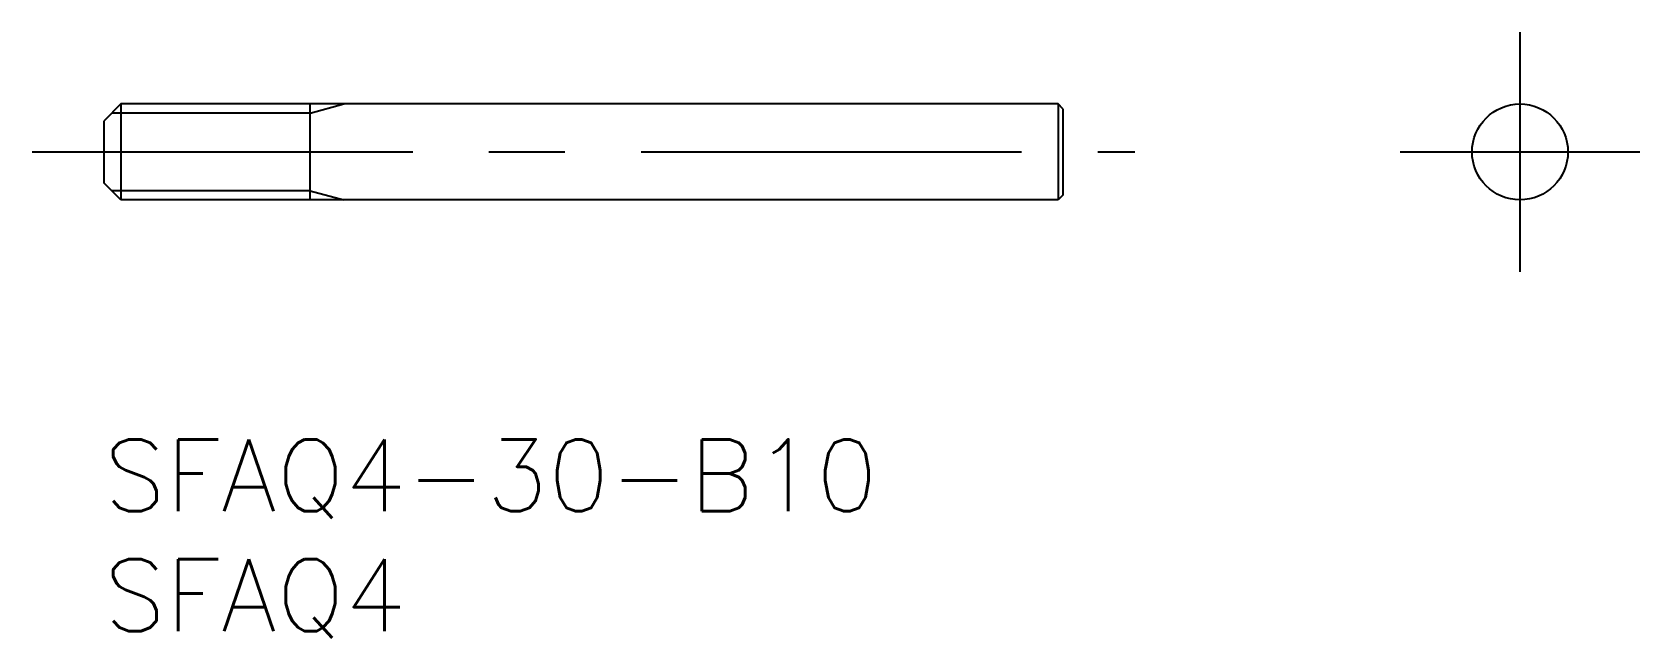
# Model space of a CAD drawing. Extents: x -3 to 64.1, y -8.3 to 17.
import ezdxf

# ---------------------------------------------------------------- set-up
doc = ezdxf.new("R2010")
doc.units = 0
doc.header["$LTSCALE"] = 0.5
doc.linetypes.add('CENTER', pattern=[50.8, 31.75, -6.35, 6.35, -6.35])
for name, color, linetype in [('MSM_CENTER', 1, 'CENTER'), ('MSM_CONTINUOUS', 7, 'CONTINUOUS'), ('MSM_NARROW', 5, 'CONTINUOUS'), ('MSM_PART_NUMBER', 7, 'CONTINUOUS')]:
    doc.layers.add(name, color=color, linetype=linetype)
doc.styles.get("Standard").update_dxf_attribs({"font": 'txt.shx', "height": 1, "bigfont": 'bigfont.shx'})

# ---------------------------------------------------------------- blocks, each defined once
blk = doc.blocks.new('*U4')
at = {"layer": 'MSM_PART_NUMBER'}
blk.add_text('SFAQ4-30-B10', height=3, dxfattribs=at).set_placement((0, -3))
blk = doc.blocks.new('*U5')
at = {"layer": 'MSM_PART_NUMBER'}
blk.add_text('SFAQ4', height=3, dxfattribs=at).set_placement((0, -8))

msp = doc.modelspace()

# ---------------------------------------------------------------- linework, layer by layer
at = {"layer": 'MSM_CENTER'}
for p, q in [((59.067, 17), (59.067, 7)), ((-3, 12), (43, 12)), ((54.067, 12), (64.067, 12))]:
    msp.add_line(p, q, dxfattribs=at)
at = {"layer": 'MSM_CONTINUOUS'}
for p, q in [((0.7, 14), (0, 13.3)), ((39.8, 14), (0.7, 14)), ((0.7, 14), (0.7, 10)), ((8.6, 10), (8.6, 14)), ((39.8, 14), (39.8, 10)), ((40, 13.8), (39.8, 14)), ((40, 13.8), (40, 10.2)), ((0, 10.7), (0, 13.3)), ((40, 13.25), (40, 13.25)), ((0.7, 10), (0, 10.7)), ((40, 10.2), (39.8, 10)), ((39.8, 10), (0.7, 10))]:
    msp.add_line(p, q, dxfattribs=at)
msp.add_circle((59.067, 12), 2, dxfattribs=at)
at = {"layer": 'MSM_NARROW'}
for p, q in [((8.6, 13.621), (0.321, 13.621)), ((8.6, 13.621), (10, 14)), ((8.6, 10.379), (0.321, 10.379)), ((8.6, 10.379), (10, 10))]:
    msp.add_line(p, q, dxfattribs=at)

# ---------------------------------------------------------------- block references
at = {"layer": 'MSM_CONTINUOUS'}
for name in ['*U4', '*U5']:
    msp.add_blockref(name, (0, 0), dxfattribs=at)

doc.saveas('drawing.dxf')
